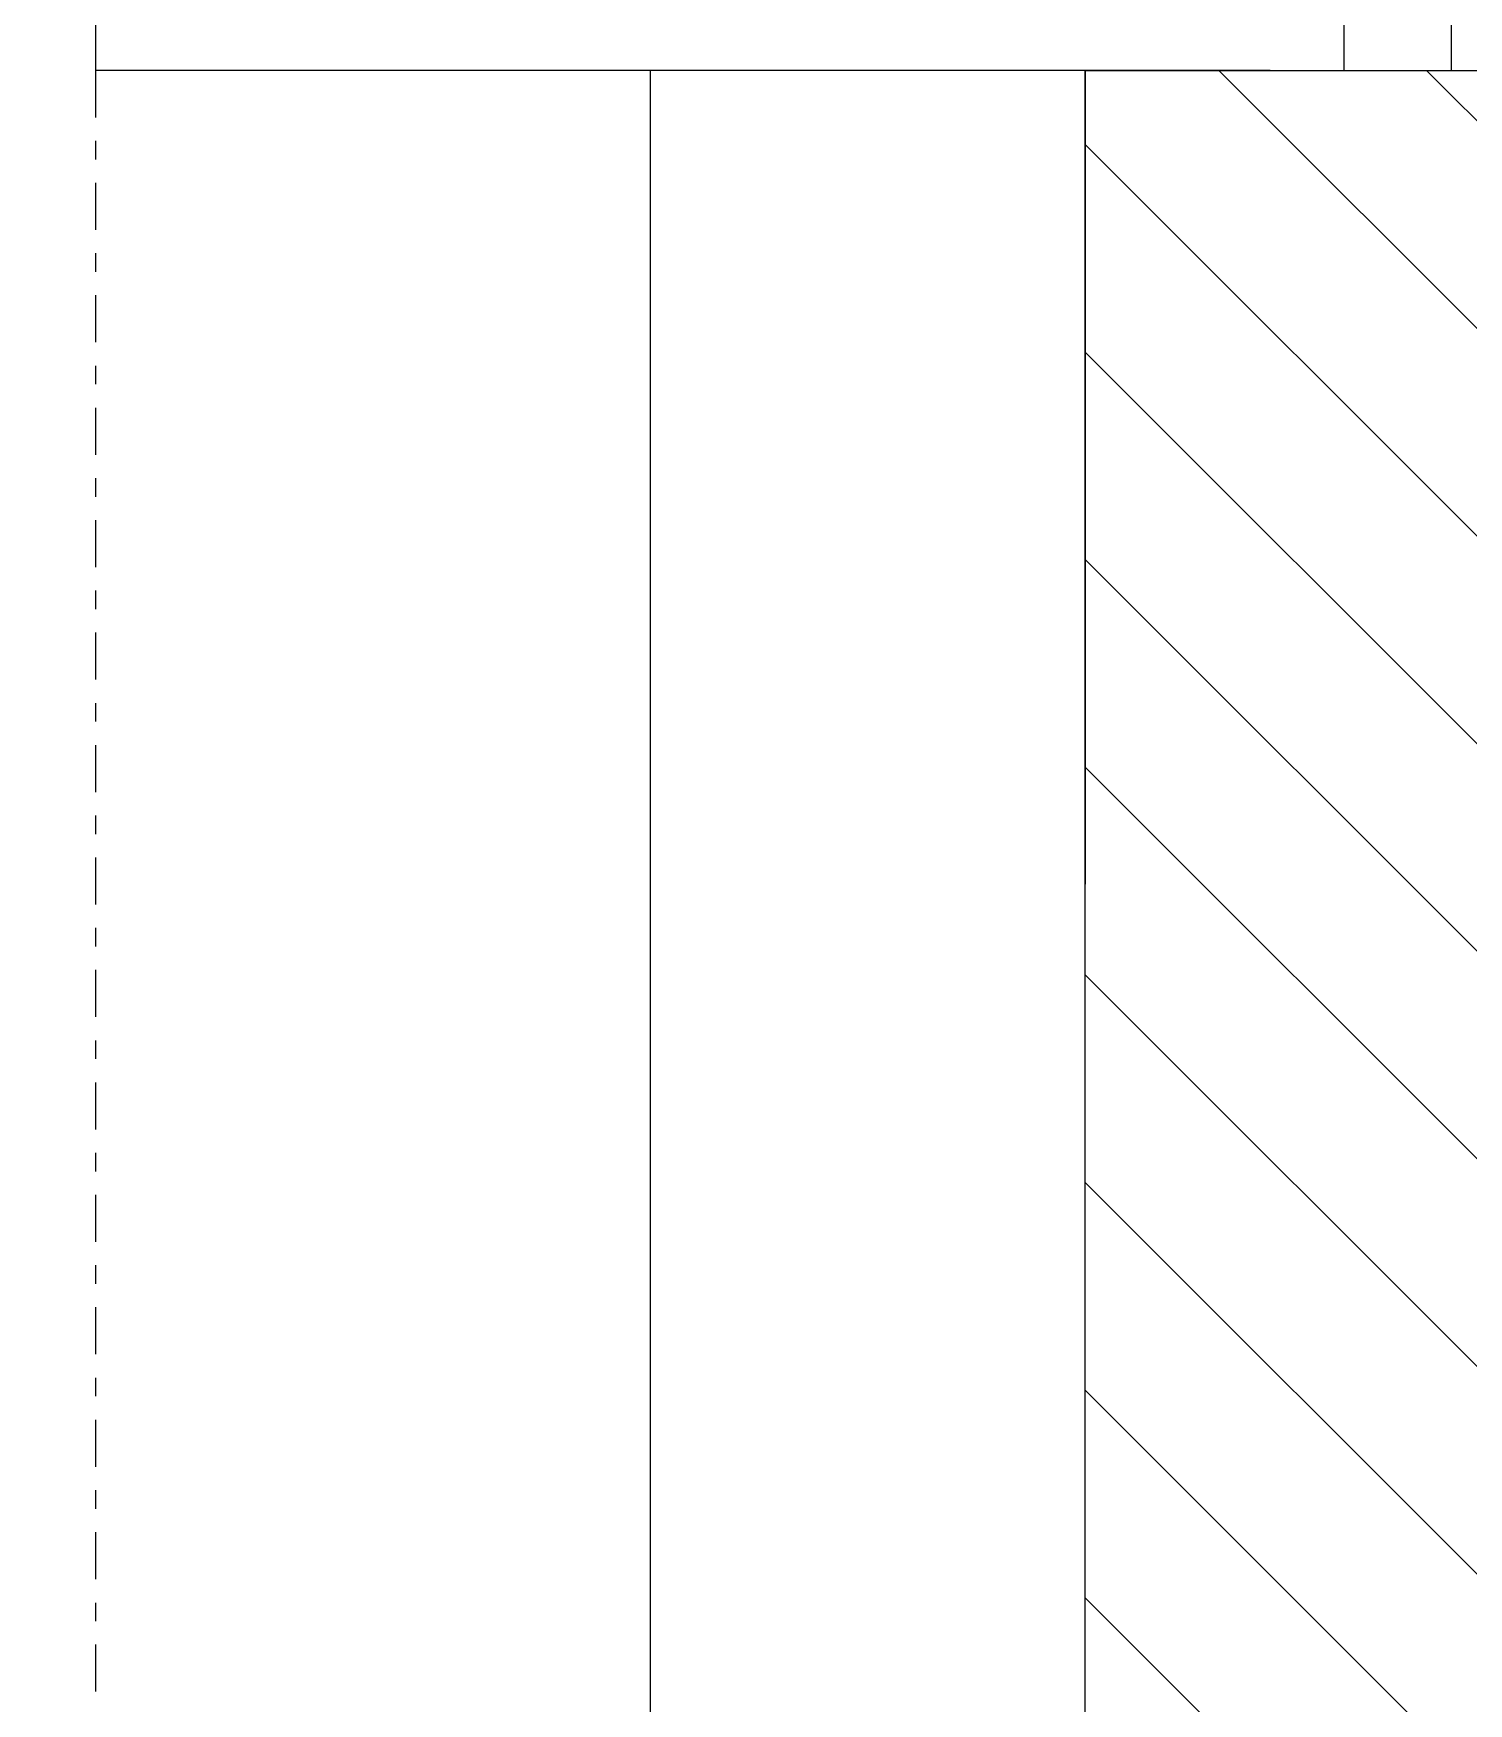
# Model space of a CAD drawing. Extents: x -30 to 1202, y 231 to 898.
# Drawn here: x 298.33 to 306.09, y 364.53 to 373.56 of the extents above; entities that cross this region are included whole.
import ezdxf

# ---------------------------------------------------------------- set-up
doc = ezdxf.new("R2010")
doc.units = 0
doc.header["$LTSCALE"] = 0.04
doc.linetypes.add('DASHDOT2', pattern=[12.7, 6.35, -3.175, 0, -3.175])
for name, color, linetype in [('0.5', 5, 'CONTINUOUS'), ('LIMITES', 2, 'DASHDOT2'), ('MUROS', 2, 'CONTINUOUS'), ('PISO', 1, 'CONTINUOUS'), ('PISOS', 1, 'CONTINUOUS'), ('PISOS1', 3, 'CONTINUOUS'), ('VISTA', 2, 'CONTINUOUS')]:
    doc.layers.add(name, color=color, linetype=linetype)

msp = doc.modelspace()

# ---------------------------------------------------------------- hatches: boundary and pattern name
at = {"layer": 'PISOS'}
h = msp.add_hatch(dxfattribs=at)
h.set_pattern_fill('ANSI31', color=256, scale=0.25, angle=90, style=0)
h.set_pattern_definition([(135, (489.3207, 232.5606), (-0.561266, -0.561266), [])])
h.paths.add_polyline_path([(318.7407, 281.0106), (318.7407, 269.9106), (365.2207, 269.9106), (365.2207, 281.0106)])
h.paths.add_polyline_path([(318.7407, 292.1106), (318.7407, 281.0106), (365.2207, 281.0106), (365.2207, 292.1106)])
h.paths.add_polyline_path([(312.3707, 296.5106), (310.5707, 296.1606), (310.5707, 292.5706), (312.3707, 292.2206), (319.1207, 292.2206), (320.9207, 292.5706), (320.9207, 296.1606), (319.1207, 296.5106)])
h.paths.add_polyline_path([(301.6707, 316.6106), (301.6707, 308.2606), (302.5207, 308.2606), (302.5207, 303.1606), (301.6707, 303.1606), (301.6707, 296.6106), (362.1207, 296.6106), (362.1207, 303.1606), (361.4607, 303.1606), (361.4607, 308.2606), (362.1207, 308.2606), (362.1207, 316.6106)])
h.paths.add_polyline_path([(311.7207, 325.1606), (309.7207, 324.3606), (309.7207, 317.4606), (311.7207, 316.6606), (321.7207, 316.6606), (323.7207, 317.4606), (323.7207, 324.3606), (321.7207, 325.1606)])
h.paths.add_polyline_path([(304.0207, 373.3606), (304.0207, 368.9606), (304.0207, 325.2106), (329.9207, 325.2106), (329.9207, 373.3606)])
h.paths.add_polyline_path([(311.5207, 357.3106), (311.5207, 364.7606), (322.4207, 364.7606), (322.4207, 357.3106)], flags=16)
h.paths.add_polyline_path([(329.9707, 352.0606), (329.9707, 346.6606), (341.0707, 346.6606), (341.0707, 352.0606)])
h.paths.add_polyline_path([(329.9707, 357.4606), (329.9707, 352.0606), (341.0707, 352.0606), (341.0707, 357.4606)])
h.paths.add_polyline_path([(329.9707, 362.0606), (329.9707, 357.4606), (341.0707, 357.4606), (341.0707, 362.0606)])
h.paths.add_polyline_path([(334.9307, 346.6606), (334.9307, 344.2606), (335.1307, 344.2606), (335.1307, 344.1516), (337.3307, 344.1516), (337.3307, 344.2606), (337.5307, 344.2606), (337.5307, 346.6606)])
h.paths.add_polyline_path([(341.1207, 362.0606), (341.1207, 346.6606), (362.1207, 346.6606), (362.1207, 362.0606)])

# ---------------------------------------------------------------- linework, layer by layer
at = {"layer": '0.5'}
msp.add_arc((241.6448, 369.3595), 80.5866, 170.557845, 170.557845, dxfattribs=at)
at = {"layer": 'LIMITES', "color": 1}
msp.add_line((298.6707, 373.3606), (298.6707, 251.4106), dxfattribs=at)
at = {"layer": 'MUROS'}
msp.add_line((304.0207, 373.3606), (304.0207, 368.9606), dxfattribs=at)
at = {"layer": 'PISO'}
for p, q in [((306.0007, 373.3606), (306.0007, 382.3606)), ((301.6707, 334.239), (301.6707, 373.3606))]:
    msp.add_line(p, q, dxfattribs=at)
at = {"layer": 'PISO', "color": 1}
for p, q in [((305.4207, 373.3606), (305.4207, 373.7606)), ((305.0207, 373.3606), (298.6707, 373.3606))]:
    msp.add_line(p, q, dxfattribs=at)
at = {"layer": 'PISOS1'}
msp.add_lwpolyline([(329.9207, 373.3606), (329.9207, 325.2106), (304.0207, 325.2106), (304.0207, 373.3606)], close=True, dxfattribs=at)
at = {"layer": 'VISTA', "color": 1}
msp.add_line((298.6707, 387.2606), (298.6707, 373.3606), dxfattribs=at)

doc.saveas('drawing.dxf')
